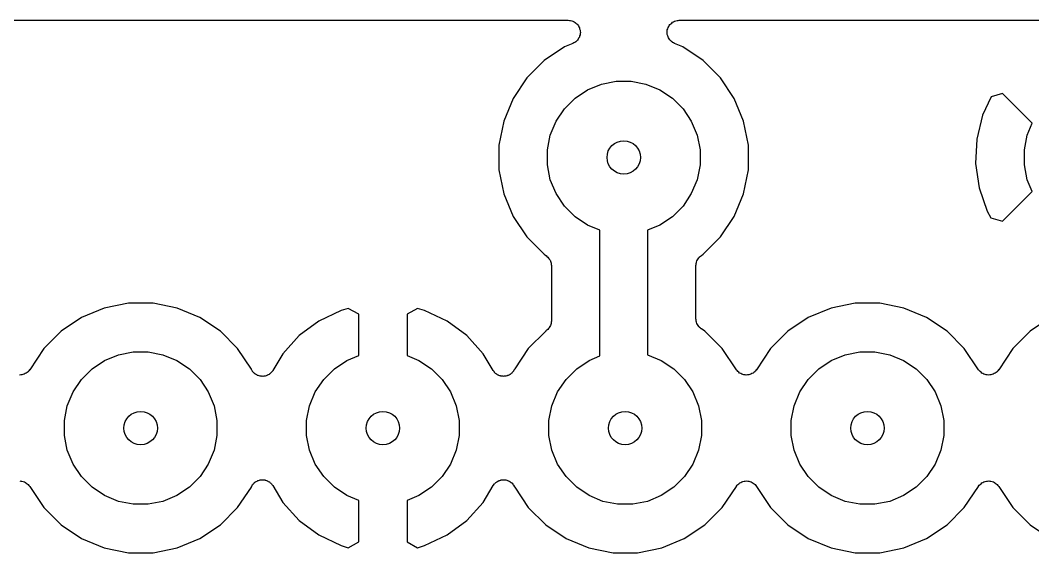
# Model space of a CAD drawing. Extents: x 1.5 to 15, y -8.3 to -3.1.
# Drawn here: x 13.4609 to 13.8788, y -3.3199 to -3.1 of the extents above; entities that cross this region are included whole.
import ezdxf

# ---------------------------------------------------------------- set-up
doc = ezdxf.new("R2010")
doc.units = 0
doc.header["$MEASUREMENT"] = 0
doc.layers.add('BLACK', color=7, linetype='CONTINUOUS')

msp = doc.modelspace()

# ---------------------------------------------------------------- linework, layer by layer
at = {"layer": 'BLACK', "linetype": 'CONTINUOUS'}
for p, q in [((12.5967, -3.10002), (13.6871, -3.10002)), ((13.6871, -3.10002), (13.6871, -3.10002)), ((13.6871, -3.10002), (13.6871, -3.10002)), ((13.6871, -3.10002), (13.6871, -3.10002)), ((13.6871, -3.10002), (13.6871, -3.10002)), ((13.6871, -3.10002), (13.6876, -3.10008)), ((13.6876, -3.10008), (13.6881, -3.10013)), ((13.6881, -3.10013), (13.6881, -3.10013)), ((13.6881, -3.10013), (13.6881, -3.10013)), ((13.6881, -3.10013), (13.6886, -3.10028)), ((13.6886, -3.10028), (13.689, -3.10042)), ((13.689, -3.10042), (13.689, -3.10042)), ((13.689, -3.10042), (13.689, -3.10042)), ((13.689, -3.10042), (13.6895, -3.10066)), ((13.6895, -3.10066), (13.6899, -3.10089)), ((13.6899, -3.10089), (13.6899, -3.10089)), ((13.6899, -3.10089), (13.6899, -3.10089)), ((13.6899, -3.10089), (13.6903, -3.10121)), ((13.7294, -3.10147), (13.7298, -3.10116)), ((13.7298, -3.10116), (13.7302, -3.10086)), ((13.7302, -3.10085), (13.7306, -3.10063)), ((13.7302, -3.10086), (13.7302, -3.10085)), ((13.7302, -3.10085), (13.7302, -3.10085)), ((13.7306, -3.10063), (13.731, -3.1004)), ((13.731, -3.10039), (13.7315, -3.10025)), ((13.731, -3.1004), (13.731, -3.10039)), ((13.731, -3.1004), (13.731, -3.1004)), ((13.7315, -3.10025), (13.732, -3.10011)), ((13.732, -3.10011), (13.7325, -3.10007)), ((13.732, -3.10011), (13.732, -3.10011)), ((13.732, -3.10011), (13.732, -3.10011)), ((13.7325, -3.10007), (13.7329, -3.10002)), ((13.7329, -3.10002), (13.8835, -3.10002)), ((13.6903, -3.10121), (13.6906, -3.10152)), ((13.6906, -3.10152), (13.6906, -3.10152)), ((13.6906, -3.10152), (13.6906, -3.10152)), ((13.6906, -3.10152), (13.691, -3.10192)), ((13.691, -3.10192), (13.6913, -3.10227)), ((13.6913, -3.10227), (13.6913, -3.10228)), ((13.6913, -3.10228), (13.6913, -3.10228)), ((13.6913, -3.10228), (13.6915, -3.10272)), ((13.6915, -3.10272), (13.6917, -3.10314)), ((13.6917, -3.10314), (13.6917, -3.10314)), ((13.6917, -3.10314), (13.6917, -3.10315)), ((13.6917, -3.10315), (13.6918, -3.1036)), ((13.6918, -3.1036), (13.692, -3.10407)), ((13.692, -3.10407), (13.692, -3.10408)), ((13.692, -3.10408), (13.692, -3.10408)), ((13.692, -3.10408), (13.692, -3.10456)), ((13.692, -3.10456), (13.6921, -3.10505)), ((13.6921, -3.10505), (13.692, -3.10555)), ((13.6921, -3.10505), (13.6921, -3.10505)), ((13.6921, -3.10505), (13.6921, -3.10505)), ((13.7279, -3.10498), (13.728, -3.1045)), ((13.728, -3.10546), (13.7279, -3.10498)), ((13.7279, -3.10498), (13.7279, -3.10498)), ((13.7279, -3.10498), (13.7279, -3.10498)), ((13.728, -3.10401), (13.7282, -3.10355)), ((13.728, -3.1045), (13.728, -3.10401)), ((13.728, -3.10401), (13.728, -3.10401)), ((13.728, -3.10401), (13.728, -3.10401)), ((13.7282, -3.10355), (13.7283, -3.10308)), ((13.7283, -3.10307), (13.7286, -3.10265)), ((13.7283, -3.10308), (13.7283, -3.10307)), ((13.7283, -3.10308), (13.7283, -3.10308)), ((13.7286, -3.10265), (13.7288, -3.10222)), ((13.7288, -3.10222), (13.7291, -3.10184)), ((13.7288, -3.10222), (13.7288, -3.10222)), ((13.7288, -3.10222), (13.7288, -3.10222)), ((13.7291, -3.10184), (13.7294, -3.10147)), ((13.7294, -3.10147), (13.7294, -3.10147)), ((13.7294, -3.10147), (13.7294, -3.10147)), ((13.6894, -3.10941), (13.689, -3.10964)), ((13.6898, -3.10918), (13.6894, -3.10941)), ((13.6902, -3.10888), (13.6898, -3.10918)), ((13.6898, -3.10918), (13.6898, -3.10918)), ((13.6898, -3.10918), (13.6898, -3.10918)), ((13.6906, -3.10857), (13.6902, -3.10888)), ((13.6909, -3.10818), (13.6906, -3.10856)), ((13.6906, -3.10856), (13.6906, -3.10856)), ((13.6906, -3.10856), (13.6906, -3.10857)), ((13.6912, -3.10782), (13.6909, -3.10818)), ((13.6914, -3.10738), (13.6912, -3.10781)), ((13.6912, -3.10781), (13.6912, -3.10781)), ((13.6912, -3.10781), (13.6912, -3.10782)), ((13.6917, -3.10696), (13.6914, -3.10738)), ((13.6918, -3.1065), (13.6917, -3.10695)), ((13.6917, -3.10695), (13.6917, -3.10695)), ((13.6917, -3.10695), (13.6917, -3.10696)), ((13.692, -3.10603), (13.6918, -3.1065)), ((13.692, -3.10555), (13.692, -3.10602)), ((13.692, -3.10602), (13.692, -3.10602)), ((13.692, -3.10602), (13.692, -3.10603)), ((13.728, -3.10595), (13.728, -3.10546)), ((13.728, -3.10596), (13.728, -3.10595)), ((13.728, -3.10595), (13.728, -3.10595)), ((13.7282, -3.10641), (13.728, -3.10596)), ((13.7283, -3.10688), (13.7282, -3.10641)), ((13.7283, -3.10689), (13.7283, -3.10688)), ((13.7285, -3.10732), (13.7283, -3.10689)), ((13.7283, -3.10689), (13.7283, -3.10689)), ((13.7287, -3.10775), (13.7285, -3.10732)), ((13.7287, -3.10776), (13.7287, -3.10775)), ((13.7287, -3.10775), (13.7287, -3.10775)), ((13.7291, -3.10814), (13.7287, -3.10776)), ((13.7294, -3.10851), (13.7291, -3.10814)), ((13.7294, -3.10852), (13.7294, -3.10851)), ((13.7294, -3.10851), (13.7294, -3.10851)), ((13.7297, -3.10883), (13.7294, -3.10852)), ((13.7301, -3.10914), (13.7297, -3.10883)), ((13.7301, -3.10915), (13.7301, -3.10914)), ((13.7301, -3.10914), (13.7301, -3.10914)), ((13.7305, -3.10938), (13.7301, -3.10915)), ((13.731, -3.10961), (13.7305, -3.10938)), ((13.6856, -3.11104), (13.6772, -3.11667)), ((13.689, -3.10964), (13.6856, -3.11104)), ((13.731, -3.10962), (13.731, -3.10961)), ((13.731, -3.10964), (13.731, -3.10962)), ((13.731, -3.10962), (13.731, -3.10962)), ((13.731, -3.10962), (13.731, -3.10962)), ((13.7344, -3.11104), (13.731, -3.10964)), ((13.7428, -3.11667), (13.7344, -3.11104)), ((13.6772, -3.11667), (13.67, -3.12385)), ((13.75, -3.12385), (13.7428, -3.11667)), ((13.67, -3.12385), (13.6644, -3.13228)), ((13.7008, -3.12639), (13.7069, -3.12518)), ((13.7069, -3.12518), (13.7131, -3.12518)), ((13.7131, -3.12518), (13.7192, -3.12639)), ((13.7556, -3.13228), (13.75, -3.12385)), ((13.6899, -3.13221), (13.6951, -3.12876)), ((13.6951, -3.12876), (13.7008, -3.12639)), ((13.7192, -3.12639), (13.7249, -3.12876)), ((13.7249, -3.12876), (13.7301, -3.13221)), ((13.8663, -3.13029), (13.8617, -3.13165)), ((13.8786, -3.14257), (13.8663, -3.13029)), ((13.6644, -3.13228), (13.6605, -3.14165)), ((13.6855, -3.1366), (13.6899, -3.13221)), ((13.7301, -3.13221), (13.7345, -3.1366)), ((13.7595, -3.14165), (13.7556, -3.13228)), ((13.8617, -3.13165), (13.8581, -3.13923)), ((13.6821, -3.14175), (13.6855, -3.1366)), ((13.7345, -3.1366), (13.7379, -3.14175)), ((13.6605, -3.14165), (13.6585, -3.1516)), ((13.6797, -3.14749), (13.6821, -3.14175)), ((13.7379, -3.14175), (13.7403, -3.14749)), ((13.7615, -3.1516), (13.7595, -3.14165)), ((13.8581, -3.13923), (13.8557, -3.14907)), ((13.8766, -3.14749), (13.8786, -3.14257)), ((13.6785, -3.15357), (13.6797, -3.14749)), ((13.7403, -3.14749), (13.7415, -3.15357)), ((13.8557, -3.14907), (13.8552, -3.1592)), ((13.8754, -3.15357), (13.8766, -3.14749)), ((13.6585, -3.1516), (13.6585, -3.16175)), ((13.6785, -3.15978), (13.6785, -3.15357)), ((13.7415, -3.15357), (13.7415, -3.15978)), ((13.7615, -3.16175), (13.7615, -3.1516)), ((13.8754, -3.15978), (13.8754, -3.15357)), ((13.8552, -3.1592), (13.8567, -3.16924)), ((13.6585, -3.16175), (13.6605, -3.17169)), ((13.6797, -3.16586), (13.6785, -3.15978)), ((13.7415, -3.15978), (13.7403, -3.16586)), ((13.7595, -3.17169), (13.7615, -3.16175)), ((13.8766, -3.16586), (13.8754, -3.15978)), ((13.6821, -3.17159), (13.6797, -3.16586)), ((13.7403, -3.16586), (13.7379, -3.17159)), ((13.8786, -3.17078), (13.8766, -3.16586)), ((13.6605, -3.17169), (13.6644, -3.18107)), ((13.6855, -3.17675), (13.6821, -3.17159)), ((13.7379, -3.17159), (13.7345, -3.17675)), ((13.7556, -3.18107), (13.7595, -3.17169)), ((13.8567, -3.16924), (13.8601, -3.17891)), ((13.8663, -3.18305), (13.8786, -3.17078)), ((13.6899, -3.18114), (13.6855, -3.17675)), ((13.7345, -3.17675), (13.7301, -3.18114)), ((13.8601, -3.17891), (13.8616, -3.18166)), ((13.6644, -3.18107), (13.67, -3.1895)), ((13.6951, -3.18458), (13.6899, -3.18114)), ((13.7002, -3.18669), (13.6951, -3.18458)), ((13.7249, -3.18458), (13.7198, -3.18669)), ((13.7301, -3.18114), (13.7249, -3.18458)), ((13.75, -3.1895), (13.7556, -3.18107)), ((13.8616, -3.18166), (13.8663, -3.18305)), ((13.7002, -3.23865), (13.7002, -3.18669)), ((13.7198, -3.18669), (13.7198, -3.23813)), ((13.67, -3.1895), (13.6772, -3.19667)), ((13.7428, -3.19667), (13.75, -3.1895)), ((13.6772, -3.19667), (13.6779, -3.19718)), ((13.6779, -3.19718), (13.678, -3.19719)), ((13.678, -3.19719), (13.678, -3.19719)), ((13.678, -3.19719), (13.678, -3.19719)), ((13.678, -3.19719), (13.678, -3.19722)), ((13.678, -3.19722), (13.6783, -3.19752)), ((13.7417, -3.19748), (13.7421, -3.19718)), ((13.7421, -3.19718), (13.7428, -3.19667)), ((13.6783, -3.19752), (13.6787, -3.19782)), ((13.6787, -3.19782), (13.6787, -3.19783)), ((13.6787, -3.19783), (13.6787, -3.19785)), ((13.6787, -3.19785), (13.679, -3.19821)), ((13.679, -3.19821), (13.6793, -3.19857)), ((13.6793, -3.19857), (13.6793, -3.19859)), ((13.6793, -3.19859), (13.6793, -3.19861)), ((13.6793, -3.19861), (13.6796, -3.19902)), ((13.6796, -3.19902), (13.6798, -3.19943)), ((13.6798, -3.19943), (13.6798, -3.19946)), ((13.6798, -3.19946), (13.6798, -3.19948)), ((13.6798, -3.19948), (13.6799, -3.19992)), ((13.6799, -3.19992), (13.6801, -3.20037)), ((13.6801, -3.20037), (13.6801, -3.20039)), ((13.6801, -3.20039), (13.6801, -3.20042)), ((13.6801, -3.20042), (13.6801, -3.20088)), ((13.6801, -3.20088), (13.6802, -3.20134)), ((13.6802, -3.20134), (13.6802, -3.22416)), ((13.7398, -3.20127), (13.7399, -3.20081)), ((13.7398, -3.20132), (13.7398, -3.20127)), ((13.7398, -3.20134), (13.7398, -3.20132)), ((13.7398, -3.20132), (13.7398, -3.20132)), ((13.7398, -3.20132), (13.7398, -3.20132)), ((13.7398, -3.22332), (13.7398, -3.20134)), ((13.7399, -3.20032), (13.74, -3.2003)), ((13.7399, -3.20035), (13.7399, -3.20032)), ((13.7399, -3.20081), (13.7399, -3.20035)), ((13.74, -3.2003), (13.7401, -3.19986)), ((13.7401, -3.19986), (13.7402, -3.19941)), ((13.7402, -3.19937), (13.7405, -3.19896)), ((13.7402, -3.19939), (13.7402, -3.19937)), ((13.7402, -3.19941), (13.7402, -3.19939)), ((13.7405, -3.19896), (13.7407, -3.19855)), ((13.7407, -3.19851), (13.741, -3.19816)), ((13.7407, -3.19854), (13.7407, -3.19851)), ((13.7407, -3.19855), (13.7407, -3.19854)), ((13.741, -3.19816), (13.7413, -3.1978)), ((13.7413, -3.19777), (13.7417, -3.19748)), ((13.7413, -3.19779), (13.7413, -3.19777)), ((13.7413, -3.1978), (13.7413, -3.19779)), ((13.5056, -3.21691), (13.4956, -3.21889)), ((13.5157, -3.21691), (13.5056, -3.21691)), ((13.5257, -3.21889), (13.5157, -3.21691)), ((13.8056, -3.21691), (13.7956, -3.21889)), ((13.8157, -3.21691), (13.8056, -3.21691)), ((13.8257, -3.21889), (13.8157, -3.21691)), ((13.4956, -3.21889), (13.4862, -3.22277)), ((13.535, -3.22277), (13.5257, -3.21889)), ((13.5934, -3.21988), (13.5842, -3.22425)), ((13.5963, -3.219), (13.5934, -3.21988)), ((13.6006, -3.22137), (13.5963, -3.219)), ((13.6006, -3.23846), (13.6006, -3.22137)), ((13.6249, -3.219), (13.6206, -3.22137)), ((13.6206, -3.22137), (13.6206, -3.23846)), ((13.6278, -3.21988), (13.6249, -3.219)), ((13.6371, -3.22425), (13.6278, -3.21988)), ((13.7956, -3.21889), (13.7862, -3.22277)), ((13.835, -3.22277), (13.8257, -3.21889)), ((13.4862, -3.22277), (13.4778, -3.22841)), ((13.5435, -3.22841), (13.535, -3.22277)), ((13.5842, -3.22425), (13.5761, -3.23026)), ((13.6452, -3.23026), (13.6371, -3.22425)), ((13.6795, -3.22654), (13.6793, -3.22695)), ((13.6798, -3.22613), (13.6795, -3.22654)), ((13.6799, -3.22564), (13.6798, -3.22609)), ((13.6798, -3.22609), (13.6798, -3.22611)), ((13.6798, -3.22611), (13.6798, -3.22613)), ((13.68, -3.2252), (13.6799, -3.22564)), ((13.6801, -3.22518), (13.68, -3.2252)), ((13.6802, -3.22423), (13.6801, -3.22469)), ((13.6801, -3.22469), (13.6801, -3.22515)), ((13.6801, -3.22515), (13.6801, -3.22518)), ((13.6802, -3.22416), (13.6802, -3.22418)), ((13.6802, -3.22418), (13.6802, -3.22418)), ((13.6802, -3.22418), (13.6802, -3.22418)), ((13.6802, -3.22418), (13.6802, -3.22423)), ((13.7399, -3.22378), (13.7398, -3.22332)), ((13.7399, -3.22424), (13.7399, -3.22378)), ((13.7399, -3.22427), (13.7399, -3.22424)), ((13.7399, -3.22429), (13.7399, -3.22427)), ((13.7401, -3.22473), (13.7399, -3.22429)), ((13.7402, -3.22518), (13.7401, -3.22473)), ((13.7402, -3.2252), (13.7402, -3.22518)), ((13.7402, -3.22522), (13.7402, -3.2252)), ((13.7404, -3.22563), (13.7402, -3.22522)), ((13.7407, -3.22605), (13.7404, -3.22563)), ((13.7407, -3.22606), (13.7407, -3.22605)), ((13.7407, -3.22609), (13.7407, -3.22606)), ((13.741, -3.22644), (13.7407, -3.22609)), ((13.7413, -3.22681), (13.741, -3.22644)), ((13.7862, -3.22277), (13.7778, -3.22841)), ((13.8435, -3.22841), (13.835, -3.22277)), ((13.8862, -3.22277), (13.8778, -3.22841)), ((13.4778, -3.22841), (13.4706, -3.23558)), ((13.5506, -3.23558), (13.5435, -3.22841)), ((13.5761, -3.23026), (13.5693, -3.23773)), ((13.652, -3.23773), (13.6452, -3.23026)), ((13.6778, -3.22841), (13.6706, -3.23558)), ((13.6779, -3.22832), (13.6778, -3.22841)), ((13.6783, -3.22802), (13.6779, -3.22832)), ((13.6787, -3.22773), (13.6783, -3.22802)), ((13.679, -3.22734), (13.6787, -3.2277)), ((13.6787, -3.2277), (13.6787, -3.22771)), ((13.6787, -3.22771), (13.6787, -3.22773)), ((13.6793, -3.22699), (13.679, -3.22734)), ((13.6793, -3.22695), (13.6793, -3.22696)), ((13.6793, -3.22696), (13.6793, -3.22699)), ((13.7413, -3.22682), (13.7413, -3.22681)), ((13.7413, -3.22684), (13.7413, -3.22682)), ((13.7417, -3.22714), (13.7413, -3.22684)), ((13.742, -3.22744), (13.7417, -3.22714)), ((13.742, -3.22746), (13.742, -3.22744)), ((13.7421, -3.22748), (13.742, -3.22746)), ((13.742, -3.22746), (13.742, -3.22746)), ((13.742, -3.22746), (13.742, -3.22746)), ((13.7435, -3.22841), (13.7421, -3.22748)), ((13.7506, -3.23558), (13.7435, -3.22841)), ((13.7778, -3.22841), (13.7706, -3.23558)), ((13.8506, -3.23558), (13.8435, -3.22841)), ((13.8778, -3.22841), (13.8706, -3.23558)), ((13.4706, -3.23558), (13.4648, -3.24432)), ((13.4957, -3.24049), (13.5014, -3.23812)), ((13.5014, -3.23812), (13.5075, -3.23691)), ((13.5075, -3.23691), (13.5137, -3.23691)), ((13.5137, -3.23691), (13.5198, -3.23812)), ((13.5198, -3.23812), (13.5255, -3.24049)), ((13.5563, -3.24405), (13.5506, -3.23558)), ((13.5693, -3.23773), (13.5652, -3.24463)), ((13.5957, -3.24049), (13.6006, -3.23846)), ((13.6206, -3.23846), (13.6255, -3.24049)), ((13.6561, -3.24463), (13.652, -3.23773)), ((13.6706, -3.23558), (13.665, -3.24401)), ((13.6957, -3.24049), (13.7002, -3.23865)), ((13.7198, -3.23813), (13.7255, -3.24049)), ((13.7565, -3.24432), (13.7506, -3.23558)), ((13.7706, -3.23558), (13.7648, -3.24432)), ((13.7957, -3.24049), (13.8014, -3.23812)), ((13.8014, -3.23812), (13.8075, -3.23691)), ((13.8075, -3.23691), (13.8137, -3.23691)), ((13.8137, -3.23691), (13.8198, -3.23812)), ((13.8198, -3.23812), (13.8255, -3.24049)), ((13.8565, -3.24432), (13.8506, -3.23558)), ((13.8706, -3.23558), (13.8648, -3.24432)), ((13.4906, -3.24394), (13.4957, -3.24049)), ((13.5255, -3.24049), (13.5307, -3.24394)), ((13.5906, -3.24394), (13.5957, -3.24049)), ((13.6255, -3.24049), (13.6307, -3.24394)), ((13.6906, -3.24394), (13.6957, -3.24049)), ((13.7255, -3.24049), (13.7307, -3.24394)), ((13.7906, -3.24394), (13.7957, -3.24049)), ((13.8255, -3.24049), (13.8307, -3.24394)), ((13.4611, -3.2465), (13.4606, -3.24655)), ((13.4616, -3.24646), (13.4611, -3.2465)), ((13.462, -3.24632), (13.4616, -3.24645)), ((13.4616, -3.24645), (13.4616, -3.24646)), ((13.4616, -3.24646), (13.4616, -3.24646)), ((13.4625, -3.24619), (13.462, -3.24632)), ((13.4629, -3.24595), (13.4625, -3.24618)), ((13.4625, -3.24618), (13.4625, -3.24618)), ((13.4625, -3.24618), (13.4625, -3.24619)), ((13.4634, -3.24574), (13.4629, -3.24595)), ((13.4637, -3.24543), (13.4634, -3.24572)), ((13.4634, -3.24572), (13.4634, -3.24573)), ((13.4634, -3.24573), (13.4634, -3.24574)), ((13.4641, -3.24513), (13.4637, -3.24543)), ((13.4644, -3.24475), (13.4641, -3.24511)), ((13.4641, -3.24511), (13.4641, -3.24512)), ((13.4641, -3.24512), (13.4641, -3.24513)), ((13.4647, -3.24438), (13.4644, -3.24475)), ((13.4648, -3.24436), (13.4647, -3.24438)), ((13.4648, -3.24432), (13.4648, -3.24436)), ((13.4648, -3.24436), (13.4648, -3.24436)), ((13.4648, -3.24436), (13.4648, -3.24436)), ((13.4862, -3.24833), (13.4906, -3.24394)), ((13.5307, -3.24394), (13.5351, -3.24833)), ((13.5563, -3.24407), (13.5563, -3.24405)), ((13.5563, -3.24418), (13.5563, -3.24407)), ((13.5565, -3.2445), (13.5563, -3.24418)), ((13.5567, -3.24484), (13.5565, -3.2445)), ((13.5568, -3.24492), (13.5567, -3.24484)), ((13.5568, -3.24502), (13.5568, -3.24492)), ((13.5571, -3.2453), (13.5568, -3.24502)), ((13.5573, -3.24559), (13.5571, -3.2453)), ((13.5574, -3.24566), (13.5573, -3.24559)), ((13.5575, -3.24574), (13.5574, -3.24566)), ((13.5578, -3.24597), (13.5575, -3.24574)), ((13.5581, -3.24621), (13.5578, -3.24597)), ((13.5582, -3.24626), (13.5581, -3.24621)), ((13.5583, -3.24633), (13.5582, -3.24626)), ((13.5586, -3.2465), (13.5583, -3.24633)), ((13.5589, -3.24667), (13.5586, -3.2465)), ((13.559, -3.24671), (13.5589, -3.24667)), ((13.5591, -3.24676), (13.559, -3.24671)), ((13.5595, -3.24685), (13.5591, -3.24676)), ((13.5599, -3.24696), (13.5595, -3.24685)), ((13.56, -3.24697), (13.5599, -3.24696)), ((13.5601, -3.247), (13.56, -3.24697)), ((13.5605, -3.24702), (13.5601, -3.247)), ((13.5608, -3.24706), (13.5605, -3.24702)), ((13.561, -3.24705), (13.5608, -3.24706)), ((13.5611, -3.24706), (13.561, -3.24705)), ((13.5614, -3.24701), (13.5611, -3.24706)), ((13.5618, -3.24697), (13.5614, -3.24701)), ((13.5619, -3.24694), (13.5618, -3.24697)), ((13.562, -3.24692), (13.5619, -3.24694)), ((13.5624, -3.2468), (13.562, -3.24692)), ((13.5627, -3.24669), (13.5624, -3.2468)), ((13.5628, -3.24664), (13.5627, -3.24669)), ((13.563, -3.24661), (13.5628, -3.24664)), ((13.5633, -3.24642), (13.563, -3.24661)), ((13.5636, -3.24624), (13.5633, -3.24642)), ((13.5637, -3.24617), (13.5636, -3.24624)), ((13.5638, -3.24611), (13.5637, -3.24617)), ((13.5641, -3.24586), (13.5638, -3.24611)), ((13.5644, -3.24563), (13.5641, -3.24586)), ((13.5645, -3.24547), (13.5644, -3.24554)), ((13.5644, -3.24554), (13.5644, -3.24563)), ((13.5648, -3.24517), (13.5645, -3.24547)), ((13.565, -3.24488), (13.5648, -3.24517)), ((13.5651, -3.24478), (13.565, -3.24488)), ((13.5652, -3.24463), (13.5651, -3.24469)), ((13.5651, -3.24469), (13.5651, -3.24478)), ((13.5862, -3.24833), (13.5906, -3.24394)), ((13.6307, -3.24394), (13.6351, -3.24833)), ((13.6562, -3.24472), (13.6561, -3.24463)), ((13.6562, -3.24482), (13.6562, -3.24472)), ((13.6565, -3.24511), (13.6562, -3.24482)), ((13.6567, -3.24542), (13.6565, -3.24511)), ((13.6568, -3.24549), (13.6567, -3.24542)), ((13.6568, -3.24558), (13.6568, -3.24549)), ((13.6571, -3.24582), (13.6568, -3.24558)), ((13.6574, -3.24607), (13.6571, -3.24582)), ((13.6575, -3.24613), (13.6574, -3.24607)), ((13.6576, -3.2462), (13.6575, -3.24613)), ((13.6579, -3.24638), (13.6576, -3.2462)), ((13.6582, -3.24658), (13.6579, -3.24638)), ((13.6583, -3.24661), (13.6582, -3.24658)), ((13.6584, -3.24667), (13.6583, -3.24661)), ((13.6588, -3.24678), (13.6584, -3.24667)), ((13.6592, -3.24691), (13.6588, -3.24678)), ((13.6593, -3.24692), (13.6592, -3.24691)), ((13.6594, -3.24696), (13.6593, -3.24692)), ((13.6598, -3.247), (13.6594, -3.24696)), ((13.6601, -3.24705), (13.6598, -3.247)), ((13.6602, -3.24705), (13.6601, -3.24705)), ((13.6603, -3.24706), (13.6602, -3.24705)), ((13.6607, -3.24703), (13.6603, -3.24706)), ((13.6611, -3.24701), (13.6607, -3.24703)), ((13.6612, -3.24698), (13.6611, -3.24701)), ((13.6613, -3.24697), (13.6612, -3.24698)), ((13.6617, -3.24687), (13.6613, -3.24697)), ((13.662, -3.24678), (13.6617, -3.24687)), ((13.6621, -3.24673), (13.662, -3.24678)), ((13.6623, -3.2467), (13.6621, -3.24673)), ((13.6626, -3.24653), (13.6623, -3.2467)), ((13.6629, -3.24637), (13.6626, -3.24653)), ((13.663, -3.2463), (13.6629, -3.24637)), ((13.6631, -3.24625), (13.663, -3.2463)), ((13.6634, -3.24601), (13.6631, -3.24625)), ((13.6637, -3.24579), (13.6634, -3.24601)), ((13.6638, -3.24571), (13.6637, -3.24579)), ((13.6639, -3.24564), (13.6638, -3.24571)), ((13.6641, -3.24535), (13.6639, -3.24564)), ((13.6644, -3.24507), (13.6641, -3.24535)), ((13.6645, -3.24489), (13.6644, -3.24498)), ((13.6644, -3.24498), (13.6644, -3.24507)), ((13.6647, -3.24456), (13.6645, -3.24489)), ((13.6649, -3.24424), (13.6647, -3.24456)), ((13.665, -3.24404), (13.6649, -3.24414)), ((13.6649, -3.24414), (13.6649, -3.24424)), ((13.665, -3.24401), (13.665, -3.24404)), ((13.6862, -3.24833), (13.6906, -3.24394)), ((13.7307, -3.24394), (13.7351, -3.24833)), ((13.7568, -3.24469), (13.7565, -3.24432)), ((13.7571, -3.24506), (13.7568, -3.24469)), ((13.7571, -3.24507), (13.7571, -3.24506)), ((13.7571, -3.24508), (13.7571, -3.24507)), ((13.7575, -3.24538), (13.7571, -3.24508)), ((13.7578, -3.24568), (13.7575, -3.24538)), ((13.7578, -3.24569), (13.7578, -3.24568)), ((13.7578, -3.2457), (13.7578, -3.24569)), ((13.7583, -3.24592), (13.7578, -3.2457)), ((13.7587, -3.24615), (13.7583, -3.24592)), ((13.7587, -3.24616), (13.7587, -3.24615)), ((13.7587, -3.24615), (13.7587, -3.24615)), ((13.7592, -3.2463), (13.7587, -3.24616)), ((13.7596, -3.24644), (13.7592, -3.2463)), ((13.7596, -3.24645), (13.7596, -3.24644)), ((13.7596, -3.24644), (13.7596, -3.24644)), ((13.7601, -3.24649), (13.7596, -3.24645)), ((13.7606, -3.24655), (13.7601, -3.24649)), ((13.7611, -3.2465), (13.7606, -3.24655)), ((13.7606, -3.24655), (13.7606, -3.24654)), ((13.7606, -3.24654), (13.7606, -3.24655)), ((13.7616, -3.24646), (13.7611, -3.2465)), ((13.762, -3.24632), (13.7616, -3.24645)), ((13.7616, -3.24645), (13.7616, -3.24646)), ((13.7616, -3.24646), (13.7616, -3.24646)), ((13.7625, -3.24619), (13.762, -3.24632)), ((13.7629, -3.24595), (13.7625, -3.24618)), ((13.7625, -3.24618), (13.7625, -3.24618)), ((13.7625, -3.24618), (13.7625, -3.24619)), ((13.7634, -3.24574), (13.7629, -3.24595)), ((13.7637, -3.24543), (13.7634, -3.24572)), ((13.7634, -3.24572), (13.7634, -3.24573)), ((13.7634, -3.24573), (13.7634, -3.24574)), ((13.7641, -3.24513), (13.7637, -3.24543)), ((13.7644, -3.24475), (13.7641, -3.24511)), ((13.7641, -3.24511), (13.7641, -3.24512)), ((13.7641, -3.24512), (13.7641, -3.24513)), ((13.7647, -3.24438), (13.7644, -3.24475)), ((13.7648, -3.24436), (13.7647, -3.24438)), ((13.7648, -3.24432), (13.7648, -3.24436)), ((13.7648, -3.24436), (13.7648, -3.24436)), ((13.7648, -3.24436), (13.7648, -3.24436)), ((13.7862, -3.24833), (13.7906, -3.24394)), ((13.8307, -3.24394), (13.8351, -3.24833)), ((13.8568, -3.24469), (13.8565, -3.24432)), ((13.8571, -3.24506), (13.8568, -3.24469)), ((13.8571, -3.24507), (13.8571, -3.24506)), ((13.8571, -3.24508), (13.8571, -3.24507)), ((13.8575, -3.24538), (13.8571, -3.24508)), ((13.8578, -3.24568), (13.8575, -3.24538)), ((13.8578, -3.24569), (13.8578, -3.24568)), ((13.8578, -3.2457), (13.8578, -3.24569)), ((13.8583, -3.24592), (13.8578, -3.2457)), ((13.8587, -3.24615), (13.8583, -3.24592)), ((13.8587, -3.24616), (13.8587, -3.24615)), ((13.8587, -3.24615), (13.8587, -3.24615)), ((13.8592, -3.2463), (13.8587, -3.24616)), ((13.8596, -3.24644), (13.8592, -3.2463)), ((13.8596, -3.24645), (13.8596, -3.24644)), ((13.8596, -3.24644), (13.8596, -3.24644)), ((13.8601, -3.24649), (13.8596, -3.24645)), ((13.8606, -3.24655), (13.8601, -3.24649)), ((13.8611, -3.2465), (13.8606, -3.24655)), ((13.8606, -3.24655), (13.8606, -3.24654)), ((13.8606, -3.24654), (13.8606, -3.24655)), ((13.8616, -3.24646), (13.8611, -3.2465)), ((13.862, -3.24632), (13.8616, -3.24645)), ((13.8616, -3.24645), (13.8616, -3.24646)), ((13.8616, -3.24646), (13.8616, -3.24646)), ((13.8625, -3.24619), (13.862, -3.24632)), ((13.8629, -3.24595), (13.8625, -3.24618)), ((13.8625, -3.24618), (13.8625, -3.24618)), ((13.8625, -3.24618), (13.8625, -3.24619)), ((13.8634, -3.24574), (13.8629, -3.24595)), ((13.8637, -3.24543), (13.8634, -3.24572)), ((13.8634, -3.24572), (13.8634, -3.24573)), ((13.8634, -3.24573), (13.8634, -3.24574)), ((13.8641, -3.24513), (13.8637, -3.24543)), ((13.8644, -3.24475), (13.8641, -3.24511)), ((13.8641, -3.24511), (13.8641, -3.24512)), ((13.8641, -3.24512), (13.8641, -3.24513)), ((13.8647, -3.24438), (13.8644, -3.24475)), ((13.8648, -3.24436), (13.8647, -3.24438)), ((13.8648, -3.24432), (13.8648, -3.24436)), ((13.8648, -3.24436), (13.8648, -3.24436)), ((13.8648, -3.24436), (13.8648, -3.24436)), ((13.4827, -3.25349), (13.4862, -3.24833)), ((13.5351, -3.24833), (13.5385, -3.25349)), ((13.5827, -3.25349), (13.5862, -3.24833)), ((13.6351, -3.24833), (13.6385, -3.25349)), ((13.6827, -3.25349), (13.6862, -3.24833)), ((13.7351, -3.24833), (13.7385, -3.25349)), ((13.7827, -3.25349), (13.7862, -3.24833)), ((13.8351, -3.24833), (13.8385, -3.25349)), ((13.4803, -3.25922), (13.4827, -3.25349)), ((13.5385, -3.25349), (13.5409, -3.25922)), ((13.5803, -3.25922), (13.5827, -3.25349)), ((13.6385, -3.25349), (13.6409, -3.25922)), ((13.6803, -3.25922), (13.6827, -3.25349)), ((13.7385, -3.25349), (13.7409, -3.25922)), ((13.7803, -3.25922), (13.7827, -3.25349)), ((13.8385, -3.25349), (13.8409, -3.25922)), ((13.4791, -3.2653), (13.4803, -3.25922)), ((13.5409, -3.25922), (13.5421, -3.2653)), ((13.5791, -3.2653), (13.5803, -3.25922)), ((13.6409, -3.25922), (13.6421, -3.2653)), ((13.6791, -3.2653), (13.6803, -3.25922)), ((13.7409, -3.25922), (13.7421, -3.2653)), ((13.7791, -3.2653), (13.7803, -3.25922)), ((13.8409, -3.25922), (13.8421, -3.2653)), ((13.4791, -3.27151), (13.4791, -3.2653)), ((13.5421, -3.2653), (13.5421, -3.27151)), ((13.5791, -3.27151), (13.5791, -3.2653)), ((13.6421, -3.2653), (13.6421, -3.27151)), ((13.6791, -3.27151), (13.6791, -3.2653)), ((13.7421, -3.2653), (13.7421, -3.27151)), ((13.7791, -3.27151), (13.7791, -3.2653)), ((13.8421, -3.2653), (13.8421, -3.27151)), ((13.4803, -3.27759), (13.4791, -3.27151)), ((13.5421, -3.27151), (13.5409, -3.27759)), ((13.5803, -3.27759), (13.5791, -3.27151)), ((13.6421, -3.27151), (13.6409, -3.27759)), ((13.6803, -3.27759), (13.6791, -3.27151)), ((13.7421, -3.27151), (13.7409, -3.27759)), ((13.7803, -3.27759), (13.7791, -3.27151)), ((13.8421, -3.27151), (13.8409, -3.27759)), ((13.4827, -3.28332), (13.4803, -3.27759)), ((13.5409, -3.27759), (13.5385, -3.28332)), ((13.5827, -3.28332), (13.5803, -3.27759)), ((13.6409, -3.27759), (13.6385, -3.28332)), ((13.6827, -3.28332), (13.6803, -3.27759)), ((13.7409, -3.27759), (13.7385, -3.28332)), ((13.7827, -3.28332), (13.7803, -3.27759)), ((13.8409, -3.27759), (13.8385, -3.28332)), ((13.4862, -3.28848), (13.4827, -3.28332)), ((13.5385, -3.28332), (13.5351, -3.28848)), ((13.5862, -3.28848), (13.5827, -3.28332)), ((13.6385, -3.28332), (13.6351, -3.28848)), ((13.6862, -3.28848), (13.6827, -3.28332)), ((13.7385, -3.28332), (13.7351, -3.28848)), ((13.7862, -3.28848), (13.7827, -3.28332)), ((13.8385, -3.28332), (13.8351, -3.28848)), ((13.4906, -3.29287), (13.4862, -3.28848)), ((13.5351, -3.28848), (13.5307, -3.29287)), ((13.5906, -3.29287), (13.5862, -3.28848)), ((13.6351, -3.28848), (13.6307, -3.29287)), ((13.6906, -3.29287), (13.6862, -3.28848)), ((13.7351, -3.28848), (13.7307, -3.29287)), ((13.7906, -3.29287), (13.7862, -3.28848)), ((13.8351, -3.28848), (13.8307, -3.29287)), ((13.4607, -3.29027), (13.4612, -3.29032)), ((13.4612, -3.29032), (13.4616, -3.29036)), ((13.4616, -3.29036), (13.4616, -3.29037)), ((13.4616, -3.29037), (13.4616, -3.29037)), ((13.4616, -3.29037), (13.4621, -3.29051)), ((13.4621, -3.29051), (13.4626, -3.29065)), ((13.4626, -3.29065), (13.4626, -3.29066)), ((13.4626, -3.29066), (13.4626, -3.29066)), ((13.4626, -3.29066), (13.463, -3.29089)), ((13.463, -3.29089), (13.4634, -3.29111)), ((13.4634, -3.29111), (13.4634, -3.29112)), ((13.4634, -3.29112), (13.4634, -3.29113)), ((13.4634, -3.29113), (13.4638, -3.29144)), ((13.4638, -3.29144), (13.4642, -3.29173)), ((13.4642, -3.29173), (13.4642, -3.29174)), ((13.4642, -3.29174), (13.4642, -3.29175)), ((13.4642, -3.29175), (13.4645, -3.29212)), ((13.4645, -3.29212), (13.4648, -3.29249)), ((13.4648, -3.29249), (13.4706, -3.30123)), ((13.4957, -3.29632), (13.4906, -3.29287)), ((13.5307, -3.29287), (13.5255, -3.29632)), ((13.5506, -3.30123), (13.5563, -3.2928)), ((13.5563, -3.29267), (13.5564, -3.29257)), ((13.5563, -3.29277), (13.5563, -3.29267)), ((13.5563, -3.2928), (13.5563, -3.29277)), ((13.5564, -3.29257), (13.5566, -3.29225)), ((13.5566, -3.29225), (13.5567, -3.29192)), ((13.5567, -3.29192), (13.5568, -3.29183)), ((13.5568, -3.29183), (13.5569, -3.29174)), ((13.5569, -3.29174), (13.5571, -3.29146)), ((13.5571, -3.29146), (13.5574, -3.29117)), ((13.5574, -3.29117), (13.5575, -3.2911)), ((13.5575, -3.29102), (13.5578, -3.2908)), ((13.5575, -3.2911), (13.5575, -3.29102)), ((13.5578, -3.2908), (13.5581, -3.29056)), ((13.5581, -3.29056), (13.5582, -3.29051)), ((13.5582, -3.29051), (13.5583, -3.29044)), ((13.5583, -3.29044), (13.5587, -3.29028)), ((13.5587, -3.29028), (13.559, -3.29011)), ((13.559, -3.29011), (13.5591, -3.29008)), ((13.5591, -3.29008), (13.5592, -3.29003)), ((13.5592, -3.29003), (13.5596, -3.28994)), ((13.5596, -3.28994), (13.5599, -3.28984)), ((13.5599, -3.28984), (13.5601, -3.28983)), ((13.5601, -3.28983), (13.5602, -3.2898)), ((13.5602, -3.2898), (13.5605, -3.28978)), ((13.5605, -3.28978), (13.5609, -3.28975)), ((13.5609, -3.28975), (13.561, -3.28976)), ((13.561, -3.28976), (13.5611, -3.28976)), ((13.5611, -3.28976), (13.5615, -3.28981)), ((13.5615, -3.28981), (13.5619, -3.28985)), ((13.5619, -3.28985), (13.562, -3.28989)), ((13.562, -3.28989), (13.5621, -3.2899)), ((13.5621, -3.2899), (13.5625, -3.29003)), ((13.5625, -3.29003), (13.5628, -3.29014)), ((13.5628, -3.29014), (13.5629, -3.2902)), ((13.5629, -3.2902), (13.563, -3.29023)), ((13.563, -3.29023), (13.5633, -3.29043)), ((13.5633, -3.29043), (13.5637, -3.29061)), ((13.5637, -3.29061), (13.5638, -3.29068)), ((13.5638, -3.29068), (13.5639, -3.29074)), ((13.5639, -3.29074), (13.5641, -3.29099)), ((13.5641, -3.29099), (13.5644, -3.29123)), ((13.5644, -3.29123), (13.5645, -3.29132)), ((13.5645, -3.29132), (13.5646, -3.29139)), ((13.5646, -3.29139), (13.5648, -3.2917)), ((13.5648, -3.2917), (13.565, -3.29199)), ((13.565, -3.29199), (13.5651, -3.29209)), ((13.5651, -3.29209), (13.5652, -3.29218)), ((13.5652, -3.29218), (13.5693, -3.29908)), ((13.5957, -3.29632), (13.5906, -3.29287)), ((13.6307, -3.29287), (13.6255, -3.29632)), ((13.652, -3.29908), (13.6561, -3.29218)), ((13.6561, -3.29212), (13.6562, -3.29203)), ((13.6561, -3.29218), (13.6561, -3.29212)), ((13.6562, -3.29203), (13.6563, -3.29193)), ((13.6563, -3.29193), (13.6565, -3.29164)), ((13.6565, -3.29164), (13.6567, -3.29134)), ((13.6567, -3.29134), (13.6568, -3.29127)), ((13.6568, -3.29127), (13.6569, -3.29118)), ((13.6569, -3.29118), (13.6572, -3.29095)), ((13.6572, -3.29095), (13.6575, -3.2907)), ((13.6575, -3.2907), (13.6576, -3.29064)), ((13.6576, -3.29057), (13.658, -3.2904)), ((13.6576, -3.29064), (13.6576, -3.29057)), ((13.658, -3.2904), (13.6583, -3.2902)), ((13.6583, -3.2902), (13.6584, -3.29017)), ((13.6584, -3.29017), (13.6585, -3.29012)), ((13.6585, -3.29012), (13.6589, -3.29001)), ((13.6589, -3.29001), (13.6592, -3.28989)), ((13.6592, -3.28989), (13.6593, -3.28987)), ((13.6593, -3.28987), (13.6594, -3.28984)), ((13.6594, -3.28984), (13.6598, -3.2898)), ((13.6598, -3.2898), (13.6602, -3.28975)), ((13.6602, -3.28975), (13.6603, -3.28976)), ((13.6603, -3.28976), (13.6604, -3.28975)), ((13.6604, -3.28975), (13.6608, -3.28979)), ((13.6608, -3.28979), (13.6612, -3.28981)), ((13.6612, -3.28981), (13.6613, -3.28984)), ((13.6613, -3.28984), (13.6614, -3.28985)), ((13.6614, -3.28985), (13.6617, -3.28996)), ((13.6617, -3.28996), (13.6621, -3.29006)), ((13.6621, -3.29006), (13.6622, -3.2901)), ((13.6622, -3.2901), (13.6623, -3.29014)), ((13.6623, -3.29014), (13.6627, -3.29032)), ((13.6627, -3.29032), (13.663, -3.29048)), ((13.663, -3.29048), (13.6631, -3.29055)), ((13.6631, -3.29055), (13.6632, -3.2906)), ((13.6632, -3.2906), (13.6635, -3.29084)), ((13.6635, -3.29084), (13.6638, -3.29107)), ((13.6638, -3.29107), (13.6638, -3.29115)), ((13.6638, -3.29115), (13.6639, -3.29122)), ((13.6639, -3.29122), (13.6642, -3.29151)), ((13.6642, -3.29151), (13.6644, -3.29179)), ((13.6644, -3.29179), (13.6645, -3.29189)), ((13.6645, -3.29189), (13.6646, -3.29198)), ((13.6646, -3.29198), (13.6647, -3.29231)), ((13.6647, -3.29231), (13.6649, -3.29263)), ((13.6649, -3.29263), (13.665, -3.29274)), ((13.665, -3.29274), (13.665, -3.29276)), ((13.665, -3.29276), (13.6706, -3.30123)), ((13.6957, -3.29632), (13.6906, -3.29287)), ((13.7307, -3.29287), (13.7255, -3.29632)), ((13.7506, -3.30123), (13.7565, -3.29249)), ((13.7565, -3.29243), (13.7568, -3.29206)), ((13.7565, -3.29245), (13.7565, -3.29243)), ((13.7565, -3.29249), (13.7565, -3.29245)), ((13.7565, -3.29245), (13.7565, -3.29245)), ((13.7565, -3.29245), (13.7565, -3.29245)), ((13.7568, -3.29206), (13.7571, -3.2917)), ((13.7571, -3.29168), (13.7575, -3.29139)), ((13.7571, -3.29169), (13.7571, -3.29168)), ((13.7571, -3.2917), (13.7571, -3.29169)), ((13.7575, -3.29139), (13.7579, -3.29109)), ((13.7579, -3.29107), (13.7583, -3.29085)), ((13.7579, -3.29108), (13.7579, -3.29107)), ((13.7579, -3.29109), (13.7579, -3.29108)), ((13.7583, -3.29085), (13.7587, -3.29063)), ((13.7587, -3.29063), (13.7588, -3.29063)), ((13.7588, -3.29062), (13.7592, -3.29049)), ((13.7588, -3.29063), (13.7588, -3.29062)), ((13.7592, -3.29049), (13.7597, -3.29036)), ((13.7597, -3.29035), (13.7602, -3.29031)), ((13.7597, -3.29036), (13.7597, -3.29035)), ((13.7597, -3.29036), (13.7597, -3.29036)), ((13.7602, -3.29031), (13.7607, -3.29027)), ((13.7607, -3.29027), (13.7607, -3.29027)), ((13.7607, -3.29027), (13.7607, -3.29027)), ((13.7607, -3.29027), (13.7612, -3.29032)), ((13.7612, -3.29032), (13.7616, -3.29036)), ((13.7616, -3.29036), (13.7616, -3.29037)), ((13.7616, -3.29037), (13.7616, -3.29037)), ((13.7616, -3.29037), (13.7621, -3.29051)), ((13.7621, -3.29051), (13.7626, -3.29065)), ((13.7626, -3.29065), (13.7626, -3.29066)), ((13.7626, -3.29066), (13.7626, -3.29066)), ((13.7626, -3.29066), (13.763, -3.29089)), ((13.763, -3.29089), (13.7634, -3.29111)), ((13.7634, -3.29111), (13.7634, -3.29112)), ((13.7634, -3.29112), (13.7634, -3.29113)), ((13.7634, -3.29113), (13.7638, -3.29144)), ((13.7638, -3.29144), (13.7642, -3.29173)), ((13.7642, -3.29173), (13.7642, -3.29174)), ((13.7642, -3.29174), (13.7642, -3.29175)), ((13.7642, -3.29175), (13.7645, -3.29212)), ((13.7645, -3.29212), (13.7648, -3.29249)), ((13.7648, -3.29249), (13.7706, -3.30123)), ((13.7957, -3.29632), (13.7906, -3.29287)), ((13.8307, -3.29287), (13.8255, -3.29632)), ((13.8506, -3.30123), (13.8565, -3.29249)), ((13.8565, -3.29243), (13.8568, -3.29206)), ((13.8565, -3.29245), (13.8565, -3.29243)), ((13.8565, -3.29249), (13.8565, -3.29245)), ((13.8565, -3.29245), (13.8565, -3.29245)), ((13.8565, -3.29245), (13.8565, -3.29245)), ((13.8568, -3.29206), (13.8571, -3.2917)), ((13.8571, -3.29168), (13.8575, -3.29139)), ((13.8571, -3.29169), (13.8571, -3.29168)), ((13.8571, -3.2917), (13.8571, -3.29169)), ((13.8575, -3.29139), (13.8579, -3.29109)), ((13.8579, -3.29107), (13.8583, -3.29085)), ((13.8579, -3.29108), (13.8579, -3.29107)), ((13.8579, -3.29109), (13.8579, -3.29108)), ((13.8583, -3.29085), (13.8587, -3.29063)), ((13.8587, -3.29063), (13.8588, -3.29063)), ((13.8588, -3.29062), (13.8592, -3.29049)), ((13.8588, -3.29063), (13.8588, -3.29062)), ((13.8592, -3.29049), (13.8597, -3.29036)), ((13.8597, -3.29035), (13.8602, -3.29031)), ((13.8597, -3.29036), (13.8597, -3.29035)), ((13.8597, -3.29036), (13.8597, -3.29036)), ((13.8602, -3.29031), (13.8607, -3.29027)), ((13.8607, -3.29027), (13.8607, -3.29027)), ((13.8607, -3.29027), (13.8607, -3.29027)), ((13.8607, -3.29027), (13.8612, -3.29032)), ((13.8612, -3.29032), (13.8616, -3.29036)), ((13.8616, -3.29036), (13.8616, -3.29037)), ((13.8616, -3.29037), (13.8616, -3.29037)), ((13.8616, -3.29037), (13.8621, -3.29051)), ((13.8621, -3.29051), (13.8626, -3.29065)), ((13.8626, -3.29065), (13.8626, -3.29066)), ((13.8626, -3.29066), (13.8626, -3.29066)), ((13.8626, -3.29066), (13.863, -3.29089)), ((13.863, -3.29089), (13.8634, -3.29111)), ((13.8634, -3.29111), (13.8634, -3.29112)), ((13.8634, -3.29112), (13.8634, -3.29113)), ((13.8634, -3.29113), (13.8638, -3.29144)), ((13.8638, -3.29144), (13.8642, -3.29173)), ((13.8642, -3.29173), (13.8642, -3.29174)), ((13.8642, -3.29174), (13.8642, -3.29175)), ((13.8642, -3.29175), (13.8645, -3.29212)), ((13.8645, -3.29212), (13.8648, -3.29249)), ((13.8648, -3.29249), (13.8706, -3.30123)), ((13.5014, -3.29869), (13.4957, -3.29632)), ((13.5255, -3.29632), (13.5198, -3.29869)), ((13.6006, -3.29835), (13.5957, -3.29632)), ((13.6255, -3.29632), (13.6206, -3.29835)), ((13.7014, -3.29869), (13.6957, -3.29632)), ((13.7255, -3.29632), (13.7198, -3.29869)), ((13.8014, -3.29869), (13.7957, -3.29632)), ((13.8255, -3.29632), (13.8198, -3.29869)), ((13.4706, -3.30123), (13.4778, -3.30841)), ((13.5075, -3.2999), (13.5014, -3.29869)), ((13.5137, -3.2999), (13.5075, -3.2999)), ((13.5198, -3.29869), (13.5137, -3.2999)), ((13.5435, -3.30841), (13.5506, -3.30123)), ((13.5693, -3.29908), (13.5761, -3.30655)), ((13.6006, -3.31544), (13.6006, -3.29835)), ((13.6206, -3.29835), (13.6206, -3.31544)), ((13.6452, -3.30655), (13.652, -3.29908)), ((13.6706, -3.30123), (13.6778, -3.30841)), ((13.7075, -3.2999), (13.7014, -3.29869)), ((13.7137, -3.2999), (13.7075, -3.2999)), ((13.7198, -3.29869), (13.7137, -3.2999)), ((13.7435, -3.30841), (13.7506, -3.30123)), ((13.7706, -3.30123), (13.7778, -3.30841)), ((13.8075, -3.2999), (13.8014, -3.29869)), ((13.8137, -3.2999), (13.8075, -3.2999)), ((13.8198, -3.29869), (13.8137, -3.2999)), ((13.8435, -3.30841), (13.8506, -3.30123)), ((13.8706, -3.30123), (13.8778, -3.30841)), ((13.4778, -3.30841), (13.4862, -3.31404)), ((13.535, -3.31404), (13.5435, -3.30841)), ((13.5761, -3.30655), (13.5842, -3.31256)), ((13.6371, -3.31256), (13.6452, -3.30655)), ((13.6778, -3.30841), (13.6862, -3.31404)), ((13.735, -3.31404), (13.7435, -3.30841)), ((13.7778, -3.30841), (13.7862, -3.31404)), ((13.835, -3.31404), (13.8435, -3.30841)), ((13.8778, -3.30841), (13.8862, -3.31404)), ((13.4862, -3.31404), (13.4956, -3.31792)), ((13.5257, -3.31792), (13.535, -3.31404)), ((13.5842, -3.31256), (13.5934, -3.31693)), ((13.6278, -3.31693), (13.6371, -3.31256)), ((13.6862, -3.31404), (13.6956, -3.31792)), ((13.7257, -3.31792), (13.735, -3.31404)), ((13.7862, -3.31404), (13.7956, -3.31792)), ((13.8257, -3.31792), (13.835, -3.31404)), ((13.4956, -3.31792), (13.5056, -3.3199)), ((13.5157, -3.3199), (13.5257, -3.31792)), ((13.5934, -3.31693), (13.5963, -3.31781)), ((13.5963, -3.31781), (13.6006, -3.31544)), ((13.6206, -3.31544), (13.6249, -3.31781)), ((13.6249, -3.31781), (13.6278, -3.31693)), ((13.6956, -3.31792), (13.7056, -3.3199)), ((13.7157, -3.3199), (13.7257, -3.31792)), ((13.7956, -3.31792), (13.8056, -3.3199)), ((13.8157, -3.3199), (13.8257, -3.31792)), ((13.5056, -3.3199), (13.5157, -3.3199)), ((13.7056, -3.3199), (13.7157, -3.3199)), ((13.8056, -3.3199), (13.8157, -3.3199))]:
    msp.add_line(p, q, dxfattribs=at)
at = {"layer": 'BLACK'}
for centre in [(13.71, -3.15667), (13.5106, -3.26841), (13.6106, -3.26841), (13.7106, -3.26841), (13.8106, -3.26841)]:
    msp.add_circle(centre, 0.00689, dxfattribs=at)

doc.saveas('drawing.dxf')
